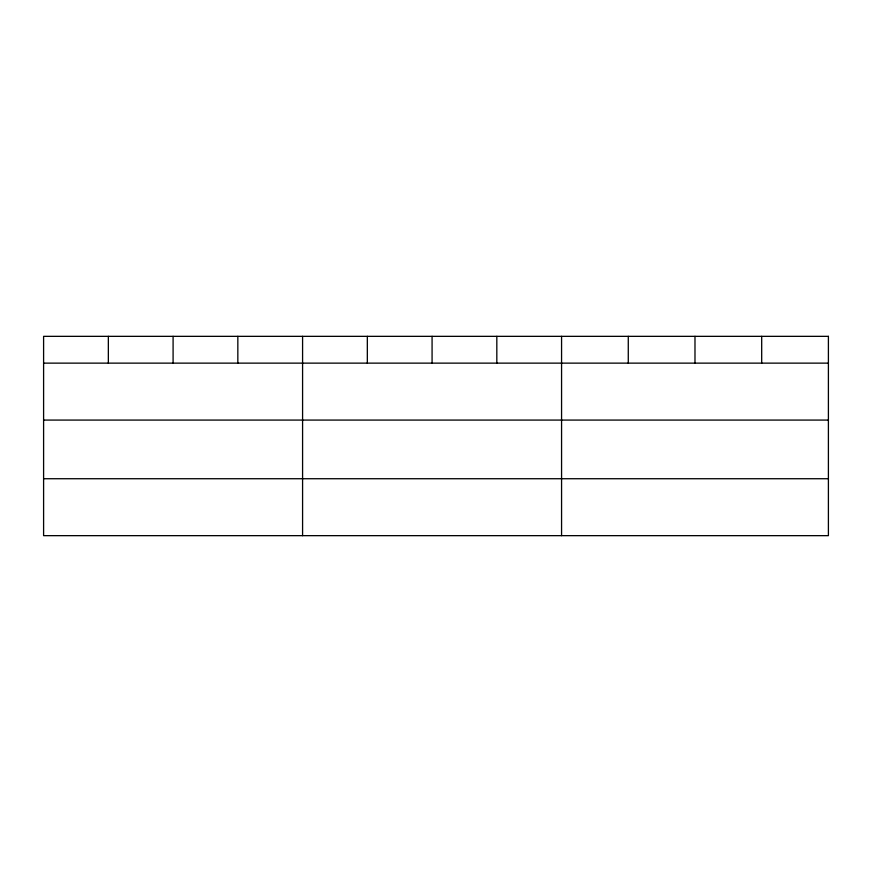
<?xml version="1.0" encoding="UTF-8"?>
<svg xmlns="http://www.w3.org/2000/svg" width="872" height="872" viewBox="0 0 872 872"><rect width="100%" height="100%" fill="white"/><g stroke="black" fill="none" stroke-linecap="round" stroke-linejoin="round"><path stroke-width="1.31" d="M43.6 363.134L828.4 363.134M43.6 420.075L828.4 420.075M43.6 478.728L828.4 478.728M761.692 336.341L761.692 363.134M694.984 336.341L694.984 363.134M628.276 336.341L628.276 363.134M561.568 336.341L561.568 535.659M496.822 336.341L496.822 363.134M432.076 336.341L432.076 363.134M367.33 336.341L367.33 363.134M302.584 336.341L302.584 535.659M237.838 336.341L237.838 363.134M173.092 336.341L173.092 363.134M108.346 336.341L108.346 363.134M828.4 336.341L43.6 336.341L43.6 535.659L828.4 535.659L828.4 336.341"/></g></svg>
